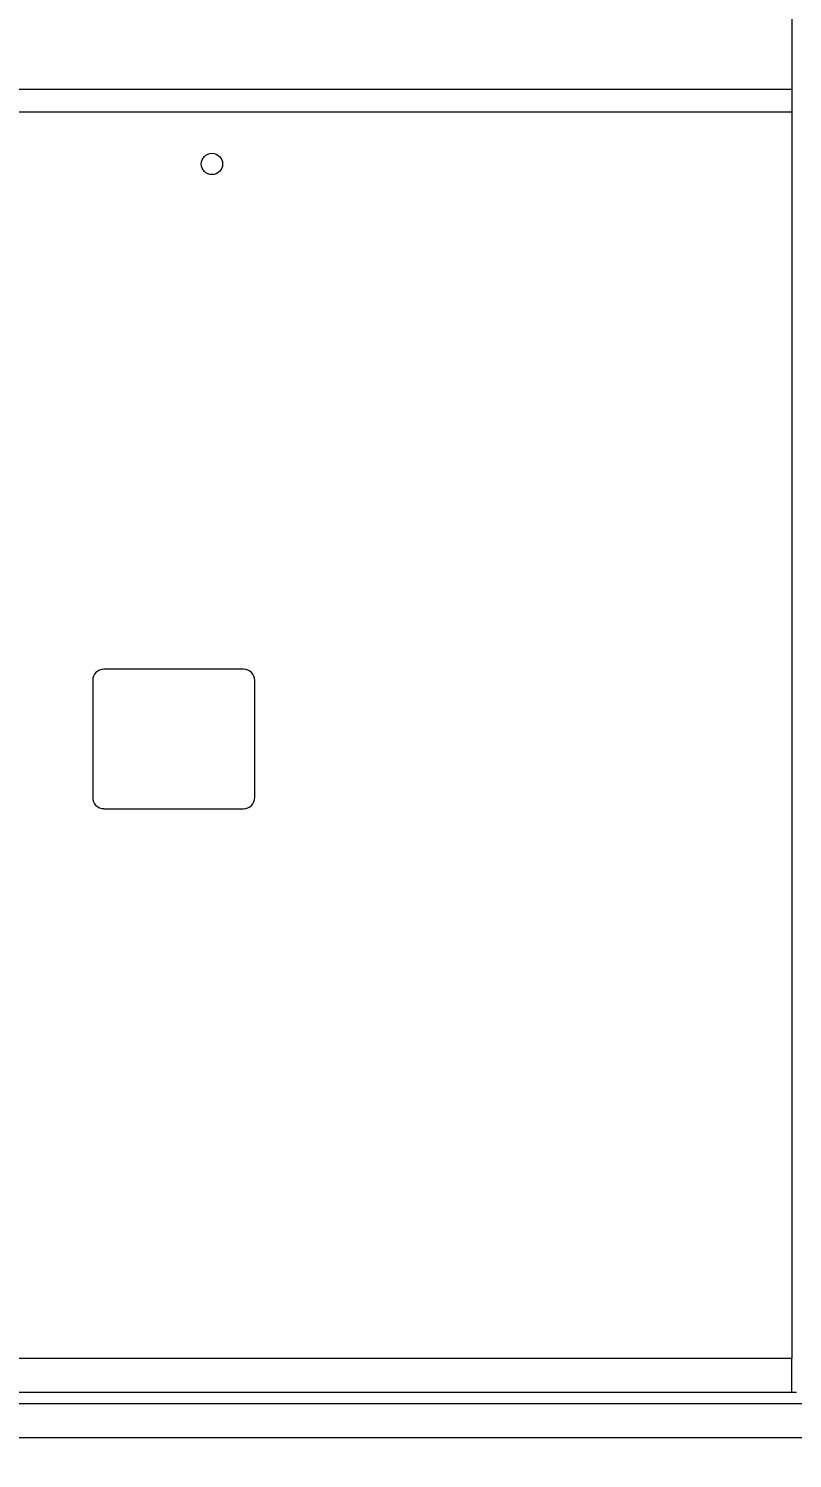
# Paper-space layout 'Layout1' of a CAD drawing. Header units: inches. Extents: x 1.4 to 42.2, y 1.7 to 32.5.
# Drawn here: x 7.751 to 9.859, y 19.532 to 23.477 of the extents above; entities that cross this region are included whole.
import ezdxf

# ---------------------------------------------------------------- set-up
doc = ezdxf.new("R2010")
doc.units = ezdxf.units.IN
doc.header["$MEASUREMENT"] = 0
doc.layers.add('DIM', color=179, linetype='Continuous', lineweight=30)
doc.layers.add('SLD-0', color=179, linetype='Continuous')
doc.styles.add('SLDTEXTSTYLE0', font='TXT', dxfattribs={"width": 0.821468})
doc.styles.add('SLDTEXTSTYLE7', font='TXT', dxfattribs={"width": 0.75})
doc.dimstyles.new('SLDDIMSTYLE1', dxfattribs={"dimtxt": 0.375, "dimasz": 0.13, "dimexe": 0, "dimexo": 0.0625, "dimgap": 0.09375, "dimtad": 0, "dimtih": 1, "dimtoh": 1, "dimdec": 0, "dimlfac": 4, "dimrnd": 1e-09, "dimzin": 12, "dimdsep": 46, "dimtxsty": 'SLDTEXTSTYLE0', "dimblk1": 'NONE', "dimblk2": 'NONE', "dimsah": 1, "dimcen": 0.09, "dimadec": 0, "dimazin": 3, "dimtfac": 1, "dimtdec": 3, "dimtofl": 0, "dimtmove": 0, "dimatfit": 3, "dimldrblk": 'NONE', "dimfxl": 0, "dimfrac": 2, "dimtolj": 1, "dimtzin": 12, "dimarcsym": 0})

# ---------------------------------------------------------------- blocks, each defined once
blk = doc.blocks.new('_D_17')
at = {"layer": 'DIM'}
for p, q in [((6.448, 19.8084), (4.2221, 19.8084)), ((4.5033, 19.2459), (4.5033, 14.9642)), ((4.5033, 12.8421), (4.5033, 13.9663)), ((8.3519, 12.2796), (4.2221, 12.2796))]:
    blk.add_line(p, q, dxfattribs=at)
for points in [[(4.4096, 19.2459), (4.5971, 19.2459), (4.5033, 19.8084)], [(4.4096, 12.8421), (4.5971, 12.8421), (4.5033, 12.2796)]]:
    blk.add_solid(points, dxfattribs=at)
at = {"layer": 'DIM', "insert": (3.6184, 14.6874), "char_height": 0.375, "attachment_point": 1, "style": 'SLDTEXTSTYLE7'}
blk.add_mtext('30 1/8"', dxfattribs=at)
blk = doc.blocks.new('_NONE')
blk = doc.blocks.new('_D_18')
at = {"layer": 'DIM'}
for p, q in [((6.6765, 26.6884), (2.7731, 26.6884)), ((3.0543, 26.1259), (3.0543, 19.2397)), ((3.0543, 12.8421), (3.0543, 18.2418)), ((8.3519, 12.2796), (2.7731, 12.2796))]:
    blk.add_line(p, q, dxfattribs=at)
for points in [[(2.9606, 26.1259), (3.1481, 26.1259), (3.0543, 26.6884)], [(2.9606, 12.8421), (3.1481, 12.8421), (3.0543, 12.2796)]]:
    blk.add_solid(points, dxfattribs=at)
at = {"layer": 'DIM', "insert": (2.1694, 18.9628), "char_height": 0.375, "attachment_point": 1, "style": 'SLDTEXTSTYLE7'}
blk.add_mtext('57 5/8"', dxfattribs=at)

psp = doc.layouts.get("Layout1")

# ---------------------------------------------------------------- linework, layer by layer
at = {"layer": 'SLD-0', "color": 179, "linetype": 'Continuous', "lineweight": 15}
for p, q in [((9.8567, 23.6834), (9.8567, 23.3084)), ((9.8567, 23.3084), (6.6355, 23.3084)), ((9.8567, 23.3084), (9.8567, 23.3046)), ((9.8567, 23.3046), (9.8567, 23.2496)), ((9.8567, 23.2459), (6.6355, 23.2459)), ((9.8567, 23.2496), (9.8567, 23.2459)), ((9.8567, 23.2459), (9.8567, 19.8084)), ((8.3442, 21.7096), (7.9592, 21.7096)), ((7.928, 21.6784), (7.928, 21.3559)), ((8.3755, 21.3559), (8.3755, 21.6784)), ((7.9592, 21.3246), (8.3442, 21.3246)), ((6.6355, 19.8084), (9.8567, 19.8084)), ((9.8567, 19.8046), (9.8567, 19.8084)), ((9.8567, 19.7146), (9.8567, 19.8046)), ((6.6355, 19.7146), (9.8697, 19.7146)), ((6.4396, 19.6834), (13.5823, 19.6834)), ((6.4396, 19.5896), (13.8536, 19.5896))]:
    psp.add_line(p, q, dxfattribs=at)
psp.add_circle((8.257, 23.1034), 0.0293, dxfattribs=at)
for centre, radius, start, end in [((7.9592, 21.6784), 0.0312, 90, 180), ((8.3442, 21.6784), 0.0312, 0, 90), ((7.9592, 21.3559), 0.0312, 180, 270), ((8.3442, 21.3559), 0.0313, 270, 0)]:
    psp.add_arc(centre, radius, start, end, dxfattribs=at)

# ---------------------------------------------------------------- dimensions: what is measured, and where the dimension line sits
at = {"layer": 'DIM'}
for base, p1, p2, text, picture, middle in [((3.0543, 12.2796), (6.864, 26.6884), (8.5394, 12.2796), '57 5/8""', '_D_18', (3.0543, 18.7407)), ((4.5033, 19.8084), (8.5394, 12.2796), (6.6355, 19.8084), '30 1/8""', '_D_17', (4.5033, 14.4653))]:
    dim = psp.add_linear_dim(base=base, p1=p1, p2=p2, angle=90, text=text, dimstyle='SLDDIMSTYLE1', dxfattribs=at)
    dim.commit()
    dim.dimension.update_dxf_attribs({"geometry": picture, "text_midpoint": middle, "dimtype": 160})

doc.saveas('drawing.dxf')
